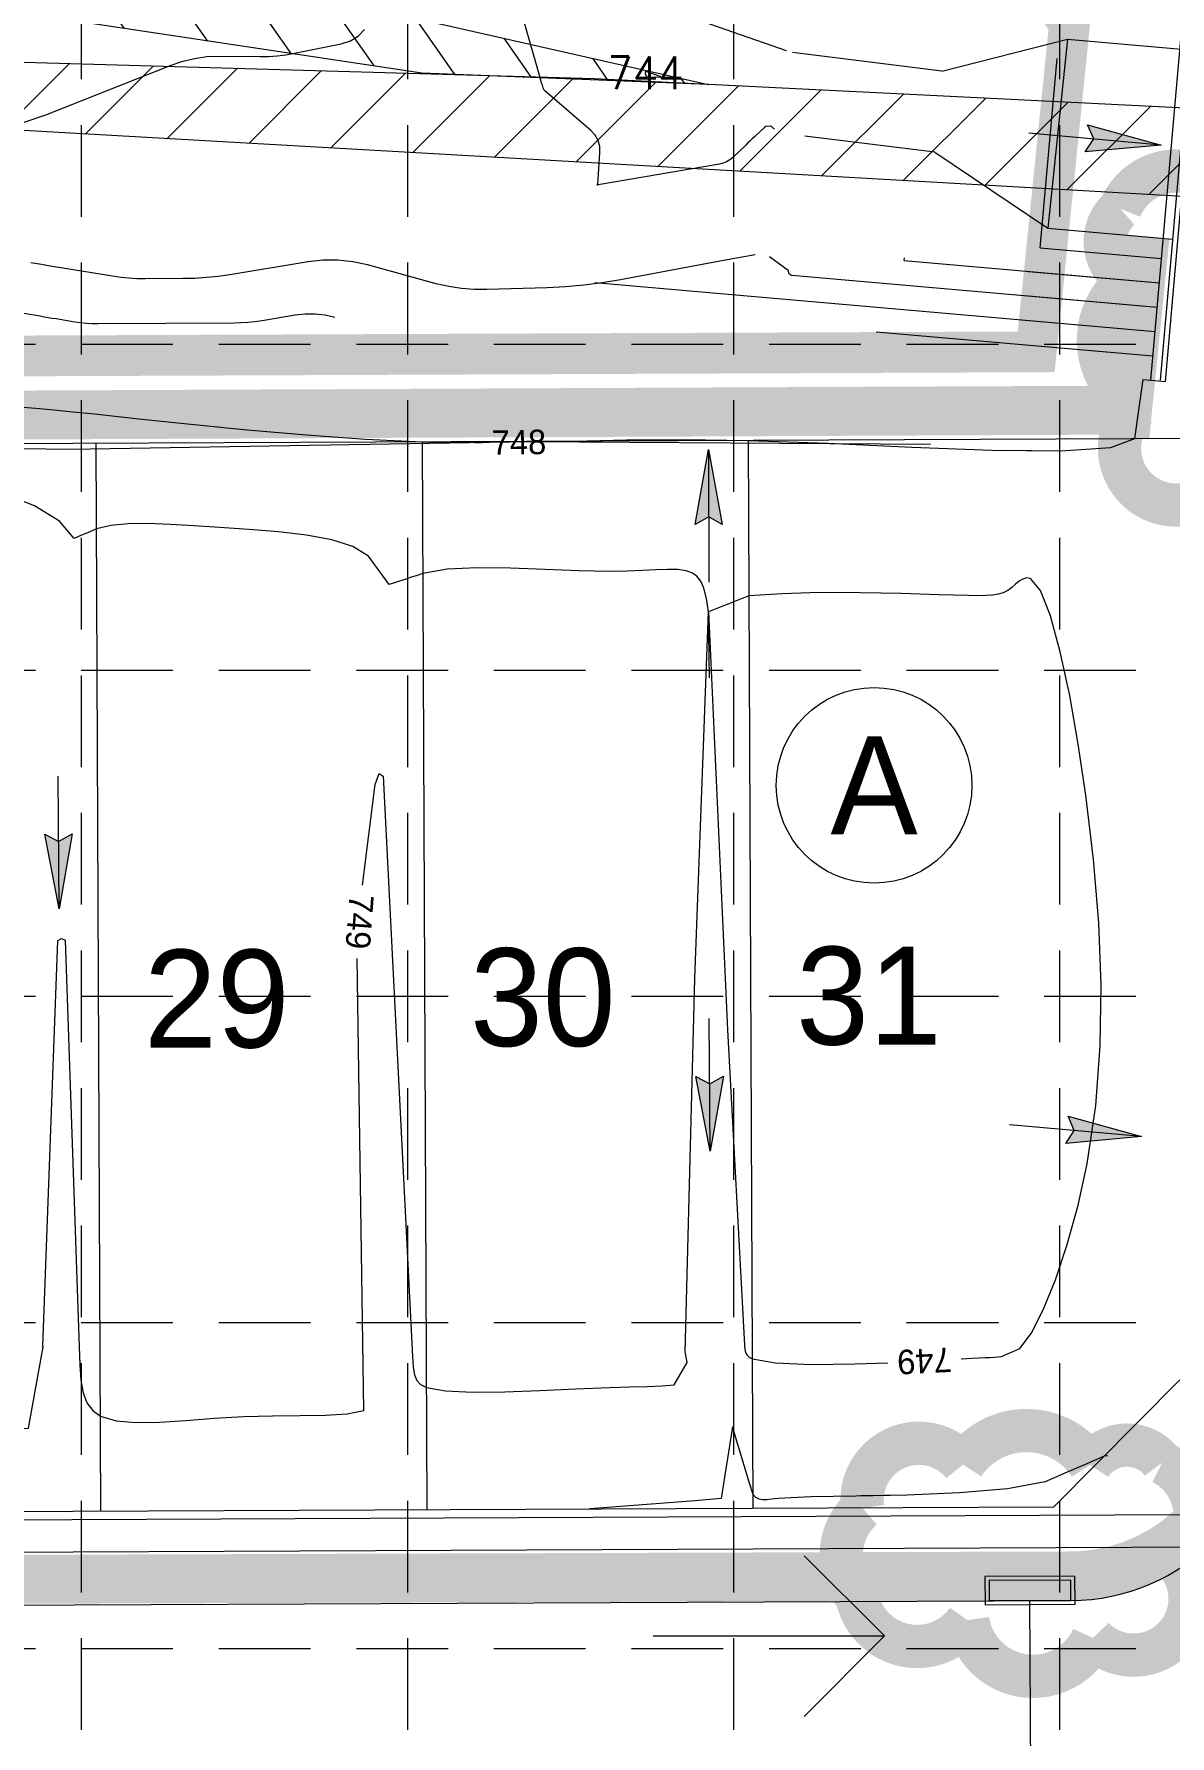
# Model space of a CAD drawing. Header units: feet. Extents: x 46644 to 49208, y 46045 to 47649.
# Drawn here: x 47760 to 47899.4, y 47156.1 to 47364.9 of the extents above; entities that cross this region are included whole.
import ezdxf
from ezdxf.enums import TextEntityAlignment as Align

# ---------------------------------------------------------------- set-up
doc = ezdxf.new("R2010")
doc.units = ezdxf.units.FT
doc.header["$MEASUREMENT"] = 0
doc.linetypes.add('DGN Style 3', pattern=[33.544038, 23.960027, -9.584011])
doc.linetypes.add('HIDDEN', pattern=[0.375, 0.25, -0.125])
doc.layers.get('0').update_dxf_attribs({"color": 1})
for name, color, linetype, lineweight in [('06213 - LEVE 12', 1, 'Continuous', 0), ('EC', 35, 'Continuous', 0), ('LEVE 12', 1, 'Continuous', 0), ('Level 11', 1, 'Continuous', 0), ('Level 13', 1, 'Continuous', 0), ('Level 15', 1, 'Continuous', 0), ('Level 17', 1, 'Continuous', 0), ('Level 30', 1, 'Continuous', 0), ('Level 4', 1, 'Continuous', 0), ('Level 45', 1, 'Continuous', 0), ('Level 52', 1, 'Continuous', 0), ('LIMITS OF DISTURBANCE', 1, 'HIDDEN', 0), ('PC', 35, 'Continuous', 0), ('STORM', 5, 'Continuous', 0), ('WATER', 5, 'Continuous', 0)]:
    doc.layers.add(name, color=color, linetype=linetype, lineweight=lineweight)
for name, color, linetype in [('EROSION BLANKET', 84, 'Continuous'), ('GRID', 254, 'HIDDEN'), ('LEGEND', 7, 'Continuous'), ('SILT FENCE', 200, 'Continuous')]:
    doc.layers.add(name, color=color, linetype=linetype)
doc.styles.add('Style-STANDARD', font='STANDARD.shx')
doc.styles.add('Style-WORKING', font='WORKING.shx')
doc.styles.add('SURVEY', font='surveyor.shx')
doc.linetypes.add('Fence', pattern='A,20,-3,[38,dgnlstyle-lstyle.shx,S=0.024,R=0,X=0,Y=0],-3', length=26)

msp = doc.modelspace()

# ---------------------------------------------------------------- hatches: boundary and pattern name
at = {"layer": 'Level 52', "linetype": 'Continuous', "lineweight": 0}
for points in [[(47888.96, 47350.43), (47890.03, 47352.02), (47889.25, 47353.77), (47898.27, 47351.28)], [(47844.44, 47304.73), (47842.77, 47305.65), (47841.09, 47304.72), (47842.75, 47313.92)], [(47761.34, 47266.75), (47763.02, 47265.84), (47764.69, 47266.78), (47763.09, 47257.57)], [(47841.21, 47237.03), (47842.89, 47236.12), (47844.57, 47237.06), (47842.96, 47227.85)], [(47886.56, 47228.81), (47887.62, 47230.39), (47886.85, 47232.15), (47895.86, 47229.65)]]:
    msp.add_hatch(color=7, dxfattribs=at).paths.add_polyline_path(points)
at = {"layer": 'WATER', "linetype": 'Continuous', "lineweight": 0}
h = msp.add_hatch(dxfattribs=at)
h.set_pattern_fill('ANSI31', color=5, scale=60, style=0)
h.set_pattern_definition([(304.93674, (8482.929, 102637.794), (-6.1483862, -4.29503745), [])])
h.paths.add_polyline_path([(47601.61, 47545.53), (47633.22, 47508.14), (47699.82, 47391.06), (47842.71, 47358.71), (47807.57, 47360.08), (47697.56, 47376.67), (47559.1, 47377.62), (47504.5, 47394), (47469.63, 47407.43), (47441.07, 47437.66), (47430.15, 47480.91), (47449.89, 47533.81), (47475.77, 47566.87), (47486.54, 47574.39), (47543.75, 47563.74), (47594.9, 47549.7)])
h = msp.add_hatch(dxfattribs=at)
h.set_pattern_fill('ANSI31', color=5, scale=60, style=0)
h.paths.add_polyline_path([(47234.61, 47371.47), (47425.77, 47353.38), (47562.81, 47348.2), (47698.75, 47363.16), (47828.73, 47359.45), (47993.61, 47351.28), (48151.81, 47348.08), (48190.09, 47328.51), (48335.49, 47205.78), (48484.84, 47080.17), (48554.66, 46994.05), (48591.31, 46911.7), (48595.79, 46702.83), (48600.27, 46501.42), (48596.32, 46378.19), (48587.52, 46378.92), (48590.06, 46460.95), (48589.78, 46610.28), (48587.74, 46799.14), (48584.14, 46908.25), (48541.99, 46998.67), (48465.41, 47086.02), (48286.37, 47233.69), (48196.42, 47308.7), (48128.4, 47343.27), (47949.02, 47342.24), (47704.87, 47356.11), (47558.16, 47338.14), (47236.72, 47365.35)])

# ---------------------------------------------------------------- linework, layer by layer
at = {"color": 7, "linetype": 'Continuous', "lineweight": 0}
for p, q in [((47854.48, 47178.2), (47864.32, 47168.38)), ((47835.94, 47168.38), (47864.32, 47168.38)), ((47864.32, 47168.38), (47854.49, 47158.52))]:
    msp.add_line(p, q, dxfattribs=at)
at = {"layer": '06213 - LEVE 12', "color": 7, "linetype": 'Continuous', "lineweight": 0}
for p, q in [((47768.22, 47183.7), (47767.64, 47314.7)), ((47808.22, 47183.88), (47807.64, 47314.87)), ((47848.22, 47184.05), (47847.64, 47315.05)), ((47885.12, 47184.22), (47900.55, 47199.79))]:
    msp.add_line(p, q, dxfattribs=at)
at = {"layer": 'EC', "color": 35, "linetype": 'DGN Style 3', "lineweight": 0}
for p, q in [((47821.55, 47361.41), (47819.5, 47368.52)), ((47836.42, 47368.41), (47852.28, 47362.87)), ((47797.68, 47363.69), (47798.81, 47364.05)), ((47798.81, 47364.05), (47799.77, 47364.64)), ((47799.77, 47364.64), (47800.54, 47365.45)), ((47778.24, 47361.57), (47779.71, 47361.91)), ((47779.71, 47361.91), (47781.2, 47362.12)), ((47781.2, 47362.12), (47782.71, 47362.17)), ((47782.71, 47362.17), (47787.71, 47362.12)), ((47787.71, 47362.12), (47788.78, 47362.14)), ((47788.78, 47362.14), (47789.84, 47362.21)), ((47789.84, 47362.21), (47790.9, 47362.34)), ((47790.9, 47362.34), (47791.95, 47362.53)), ((47791.95, 47362.53), (47797.68, 47363.69)), ((47761.45, 47354.99), (47776.81, 47361.08)), ((47776.81, 47361.08), (47778.24, 47361.57)), ((47821.64, 47361.12), (47821.55, 47361.41)), ((47821.72, 47360.84), (47821.64, 47361.12)), ((47821.8, 47360.55), (47821.72, 47360.84)), ((47821.89, 47360.27), (47821.8, 47360.55)), ((47822.27, 47358.93), (47821.89, 47360.27)), ((47835.02, 47360.13), (47835.03, 47360.26)), ((47835.02, 47360.1), (47835.02, 47360.13)), ((47835.02, 47360.07), (47835.02, 47360.1)), ((47835.03, 47360.04), (47835.02, 47360.07)), ((47835.03, 47360.26), (47835.04, 47360.3)), ((47835.03, 47360.01), (47835.03, 47360.04)), ((47835.1, 47359.79), (47835.03, 47360.01)), ((47835.04, 47360.3), (47835.06, 47360.32)), ((47835.06, 47360.32), (47835.08, 47360.32)), ((47835.08, 47360.32), (47835.12, 47360.32)), ((47835.12, 47360.32), (47836.76, 47359.73)), ((47822.29, 47358.86), (47822.27, 47358.93)), ((47822.31, 47358.78), (47822.29, 47358.86)), ((47822.33, 47358.71), (47822.31, 47358.78)), ((47822.36, 47358.63), (47822.33, 47358.71)), ((47822.45, 47358.29), (47822.36, 47358.63)), ((47822.49, 47358.19), (47822.45, 47358.29)), ((47822.54, 47358.1), (47822.49, 47358.19)), ((47822.6, 47358.01), (47822.54, 47358.1)), ((47822.68, 47357.94), (47822.6, 47358.01)), ((47828.29, 47353.06), (47822.68, 47357.94)), ((47835.11, 47359.76), (47835.1, 47359.79)), ((47835.13, 47359.72), (47835.11, 47359.76)), ((47835.15, 47359.69), (47835.13, 47359.72)), ((47835.18, 47359.67), (47835.15, 47359.69)), ((47835.32, 47359.55), (47835.18, 47359.67)), ((47835.33, 47359.53), (47835.32, 47359.55)), ((47835.34, 47359.52), (47835.33, 47359.53)), ((47835.34, 47359.5), (47835.34, 47359.52)), ((47835.34, 47359.49), (47835.34, 47359.5)), ((47835.34, 47359.4), (47835.34, 47359.49)), ((47835.34, 47359.37), (47835.34, 47359.4)), ((47835.35, 47359.36), (47835.34, 47359.37)), ((47835.36, 47359.35), (47835.35, 47359.36)), ((47835.38, 47359.35), (47835.36, 47359.35)), ((47835.8, 47359.42), (47835.38, 47359.35)), ((47835.82, 47359.43), (47835.8, 47359.42)), ((47835.84, 47359.44), (47835.82, 47359.43)), ((47835.85, 47359.45), (47835.84, 47359.44)), ((47835.87, 47359.46), (47835.85, 47359.45)), ((47835.94, 47359.53), (47835.87, 47359.46)), ((47835.97, 47359.55), (47835.94, 47359.53)), ((47835.99, 47359.56), (47835.97, 47359.55)), ((47836.02, 47359.57), (47835.99, 47359.56)), ((47836.05, 47359.58), (47836.02, 47359.57)), ((47836.74, 47359.6), (47836.05, 47359.58)), ((47836.86, 47359.62), (47836.74, 47359.6)), ((47836.76, 47359.73), (47836.87, 47359.68)), ((47836.91, 47359.64), (47836.86, 47359.62)), ((47836.87, 47359.68), (47836.91, 47359.64)), ((47758.81, 47354.08), (47761.45, 47354.99)), ((47849.71, 47353.55), (47849.7, 47353.54)), ((47849.73, 47353.56), (47849.71, 47353.55)), ((47849.74, 47353.56), (47849.73, 47353.56)), ((47849.76, 47353.57), (47849.74, 47353.56)), ((47850.35, 47353.59), (47849.76, 47353.57)), ((47850.4, 47353.59), (47850.35, 47353.59)), ((47850.44, 47353.58), (47850.4, 47353.59)), ((47850.47, 47353.56), (47850.44, 47353.58)), ((47850.5, 47353.53), (47850.47, 47353.56)), ((47828.83, 47352.48), (47828.29, 47353.06)), ((47829.2, 47351.83), (47828.83, 47352.48)), ((47829.4, 47351.11), (47829.2, 47351.83)), ((47847.57, 47351.53), (47847.31, 47351.27)), ((47847.84, 47351.78), (47847.57, 47351.53)), ((47848.11, 47352.04), (47847.84, 47351.78)), ((47848.38, 47352.29), (47848.11, 47352.04)), ((47849.64, 47353.48), (47848.38, 47352.29)), ((47849.65, 47353.49), (47849.64, 47353.49)), ((47849.64, 47353.49), (47849.64, 47353.48)), ((47849.66, 47353.5), (47849.65, 47353.49)), ((47849.67, 47353.51), (47849.66, 47353.5)), ((47849.7, 47353.54), (47849.67, 47353.51)), ((47850.65, 47353.39), (47850.5, 47353.53)), ((47850.69, 47353.34), (47850.65, 47353.39)), ((47850.74, 47353.31), (47850.69, 47353.34)), ((47850.8, 47353.28), (47850.74, 47353.31)), ((47850.86, 47353.26), (47850.8, 47353.28)), ((47829.17, 47346.43), (47829.43, 47350.31)), ((47829.43, 47350.31), (47829.4, 47351.11)), ((47845.35, 47349.47), (47844.97, 47349.23)), ((47845.71, 47349.76), (47845.35, 47349.47)), ((47847.31, 47351.27), (47845.71, 47349.76)), ((47844.1, 47348.95), (47829.2, 47346.39)), ((47844.55, 47349.06), (47844.1, 47348.95)), ((47844.97, 47349.23), (47844.55, 47349.06)), ((47829.07, 47346.38), (47829.05, 47346.38)), ((47829.05, 47346.38), (47829.05, 47346.38)), ((47829.05, 47346.38), (47829.05, 47346.38)), ((47829.05, 47346.38), (47829.07, 47346.38)), ((47829.07, 47346.38), (47829.14, 47346.39)), ((47829.17, 47346.38), (47829.07, 47346.38)), ((47829.14, 47346.39), (47829.15, 47346.4)), ((47829.15, 47346.4), (47829.16, 47346.41)), ((47829.16, 47346.41), (47829.17, 47346.42)), ((47829.17, 47346.42), (47829.17, 47346.43)), ((47829.18, 47346.38), (47829.17, 47346.38)), ((47829.17, 47346.38), (47829.17, 47346.38)), ((47829.19, 47346.38), (47829.18, 47346.38)), ((47829.18, 47346.38), (47829.18, 47346.38)), ((47829.18, 47346.38), (47829.18, 47346.38)), ((47829.2, 47346.39), (47829.19, 47346.39)), ((47829.19, 47346.39), (47829.19, 47346.38)), ((47829.19, 47346.38), (47829.19, 47346.38)), ((47829.2, 47346.39), (47829.2, 47346.39)), ((47793.62, 47336.95), (47784.01, 47335.37)), ((47795.46, 47337.16), (47793.62, 47336.95)), ((47797.29, 47337.16), (47795.46, 47337.16)), ((47799.11, 47336.97), (47797.29, 47337.16)), ((47800.92, 47336.58), (47799.11, 47336.97)), ((47843.92, 47336.98), (47831.95, 47334.75)), ((47845.05, 47337.19), (47843.92, 47336.98)), ((47846.19, 47337.4), (47845.05, 47337.19)), ((47847.32, 47337.6), (47846.19, 47337.4)), ((47848.45, 47337.8), (47847.32, 47337.6)), ((47760.91, 47336.61), (47759.6, 47336.82)), ((47762.22, 47336.39), (47760.91, 47336.61)), ((47763.53, 47336.18), (47762.22, 47336.39)), ((47769.65, 47335.18), (47763.53, 47336.18)), ((47770.64, 47335.04), (47769.65, 47335.18)), ((47771.64, 47334.94), (47770.64, 47335.04)), ((47772.63, 47334.88), (47771.64, 47334.94)), ((47773.63, 47334.86), (47772.63, 47334.88)), ((47778.31, 47334.89), (47773.63, 47334.86)), ((47779.74, 47334.92), (47778.31, 47334.89)), ((47781.17, 47335.01), (47779.74, 47334.92)), ((47782.59, 47335.16), (47781.17, 47335.01)), ((47784.01, 47335.37), (47782.59, 47335.16)), ((47809.34, 47334.27), (47800.92, 47336.58)), ((47810.88, 47333.91), (47809.34, 47334.27)), ((47812.43, 47333.67), (47810.88, 47333.91)), ((47813.99, 47333.55), (47812.43, 47333.67)), ((47815.57, 47333.54), (47813.99, 47333.55)), ((47822.96, 47333.77), (47815.57, 47333.54)), ((47825.22, 47333.89), (47822.96, 47333.77)), ((47827.47, 47334.09), (47825.22, 47333.89)), ((47829.71, 47334.37), (47827.47, 47334.09)), ((47831.95, 47334.75), (47829.71, 47334.37)), ((47760.75, 47330.27), (47756.23, 47331.01)), ((47761.24, 47330.18), (47760.75, 47330.27)), ((47761.73, 47330.1), (47761.24, 47330.18)), ((47762.22, 47330.02), (47761.73, 47330.1)), ((47762.72, 47329.94), (47762.22, 47330.02)), ((47765.01, 47329.57), (47762.72, 47329.94)), ((47765.71, 47329.47), (47765.01, 47329.57)), ((47766.42, 47329.4), (47765.71, 47329.47)), ((47767.12, 47329.36), (47766.42, 47329.4)), ((47767.83, 47329.35), (47767.12, 47329.36)), ((47784.5, 47329.43), (47767.83, 47329.35)), ((47785.37, 47329.45), (47784.5, 47329.43)), ((47786.24, 47329.51), (47785.37, 47329.45)), ((47787.11, 47329.6), (47786.24, 47329.51)), ((47787.98, 47329.72), (47787.11, 47329.6)), ((47792.02, 47330.39), (47787.98, 47329.72)), ((47793.25, 47330.53), (47792.02, 47330.39)), ((47794.48, 47330.53), (47793.25, 47330.53)), ((47795.7, 47330.4), (47794.48, 47330.53)), ((47796.91, 47330.14), (47795.7, 47330.4))]:
    msp.add_line(p, q, dxfattribs=at)
at = {"layer": 'EROSION BLANKET', "linetype": 'Continuous', "lineweight": 0, "const_width": 6}
for points in [[(47908.67, 47315.18), (47908.91, 47198.58, -0.413594), (47888.14, 47175.76, -1.384277)], [(47742.7, 46585.8), (47725.33, 46705.2, 0.408164), (47700.71, 46724.86), (47502.5, 46695.54, 0.402813), (47484.65, 46670.83), (47488.4, 46646.66), (47493.01, 46627.5, -1.233437), (47407.69, 46625.89), (47411.44, 46644.21), (47454.33, 47061.01, 0.408453), (47435.94, 47085.61), (47414.55, 47087.51), (47389.67, 47087.46, -1.038547), (47397.06, 47176.26), (47415.84, 47174.24), (47888.65, 47175.75)]]:
    msp.add_lwpolyline(points, format="xyb", dxfattribs=at)
at = {"layer": 'GRID', "color": 252, "linetype": 'HIDDEN', "lineweight": 0, "ltscale": 45}
for p, q in [((47765.8, 47606.85), (47765.8, 46206.68)), ((47805.8, 47606.85), (47805.8, 46206.68)), ((47845.8, 47606.85), (47845.8, 46206.68)), ((47885.8, 47606.85), (47885.8, 46206.68)), ((46685.8, 47326.85), (49165.8, 47326.85)), ((46685.8, 47286.85), (49165.8, 47286.85)), ((46685.8, 47246.85), (49165.8, 47246.85)), ((46685.8, 47206.85), (49165.8, 47206.85)), ((46685.8, 47166.85), (49165.8, 47166.85))]:
    msp.add_line(p, q, dxfattribs=at)
at = {"layer": 'LEGEND', "color": 170, "ltscale": 100, "const_width": 5.31}
for points in [[(47895.37, 47319.16, 0.520567), (47895.37, 47319.16, 0.765195), (47901.66, 47307.28, 0.417879), (47912.54, 47307.42, 0.6649), (47914.36, 47321.19, 0.744833), (47915.34, 47336.69, 0.975642), (47905.19, 47346.13, 0.520567), (47893.24, 47343.49, 0.520567), (47894.22, 47334.7, 0.540264), (47895.37, 47319.16)], [(47873.98, 47189.41, 0.520567), (47873.98, 47189.41, 0.765195), (47861.65, 47184.06, 0.417879), (47860.95, 47173.21, 0.6649), (47874.53, 47170.32, 0.744833), (47889.91, 47168.14, 0.975642), (47900.11, 47177.53, 0.520567), (47898.4, 47189.64, 0.520567), (47889.56, 47189.35, 0.540264), (47873.98, 47189.41)]]:
    msp.add_lwpolyline(points, format="xyb", close=True, dxfattribs=at)
at = {"layer": 'LEVE 12', "color": 7, "linetype": 'Continuous', "lineweight": 0}
msp.add_line((47391.52, 47182.03), (47885.12, 47184.22), dxfattribs=at)
at = {"layer": 'Level 11', "color": 7, "linetype": 'Continuous', "lineweight": 0}
msp.add_circle((47863.06, 47272.73), 12, dxfattribs=at)
msp.add_circle((47863.06, 47272.73), 12, dxfattribs=at)
at = {"layer": 'Level 13', "color": 7, "linetype": 'Continuous', "lineweight": 0}
msp.add_line((47429.51, 47170.69), (47887.17, 47172.73), dxfattribs=at)
msp.add_arc((47887.06, 47197.73), 25, 270.2544, 0.2544, dxfattribs=at)
at = {"layer": 'Level 15', "color": 7, "linetype": 'Continuous', "lineweight": 0}
for p, q in [((47391.52, 47181.03), (47901.62, 47183.29)), ((47391.54, 47177.03), (47903.96, 47179.3))]:
    msp.add_line(p, q, dxfattribs=at)
at = {"layer": 'Level 17', "color": 7, "linetype": 'Fence', "lineweight": 0, "flags": 128}
msp.add_lwpolyline([(47366.43, 47313.06), (47389.44, 47313.13), (47454.72, 47313.45), (47531.55, 47313.72), (47598.01, 47314.35), (47699.65, 47314.86), (47764.42, 47313.98), (47820.79, 47314.92), (47869.98, 47314.6)], dxfattribs=at)
at = {"layer": 'Level 30', "color": 7, "linetype": 'Continuous', "lineweight": 0}
for p, q in [((47871.37, 47360.35), (47886.77, 47364.28)), ((47886.77, 47364.28), (47884.37, 47341.07)), ((47886.77, 47364.28), (47901.71, 47362.97)), ((47870.5, 47350.39), (47884.37, 47341.07)), ((47884.37, 47341.07), (47899.68, 47339.73))]:
    msp.add_line(p, q, dxfattribs=at)
at = {"layer": 'Level 30', "color": 7, "linetype": 'Continuous', "lineweight": 0, "flags": 128}
for points in [[(47871.37, 47360.35), (47853.03, 47362.64)], [(47870.5, 47350.39), (47854.58, 47352.37)]]:
    msp.add_lwpolyline(points, dxfattribs=at)
at = {"layer": 'Level 4', "color": 7, "linetype": 'Continuous', "lineweight": 0}
msp.add_line((47339.93, 47312.8), (48057.75, 47315.99), dxfattribs=at)
at = {"layer": 'Level 45', "color": 7, "linetype": 'Continuous', "lineweight": 0}
for p, q in [((47898.27, 47351.28), (47882.06, 47352.73)), ((47842.75, 47313.92), (47842.78, 47297.65)), ((47763.09, 47257.57), (47762.95, 47273.84)), ((47842.96, 47227.85), (47842.83, 47244.13)), ((47895.86, 47229.65), (47879.65, 47231.1))]:
    msp.add_line(p, q, dxfattribs=at)
at = {"layer": 'Level 45', "color": 5, "linetype": 'Continuous', "lineweight": 0}
for p, q in [((47887.66, 47175.73), (47876.66, 47175.68)), ((47876.66, 47175.68), (47876.67, 47172.18)), ((47887.16, 47175.23), (47877.16, 47175.18)), ((47877.16, 47175.18), (47877.17, 47172.68)), ((47887.16, 47175.23), (47887.17, 47172.73)), ((47887.66, 47175.73), (47887.67, 47172.23)), ((47887.67, 47172.23), (47876.67, 47172.18)), ((47887.17, 47172.73), (47877.17, 47172.68))]:
    msp.add_line(p, q, dxfattribs=at)
at = {"layer": 'Level 52', "color": 7, "linetype": 'Continuous', "lineweight": 0, "flags": 128}
for points in [[(47888.96, 47350.43), (47890.03, 47352.02), (47889.25, 47353.77), (47898.27, 47351.28)], [(47844.44, 47304.73), (47842.77, 47305.65), (47841.09, 47304.72), (47842.75, 47313.92)], [(47761.34, 47266.75), (47763.02, 47265.84), (47764.69, 47266.78), (47763.09, 47257.57)], [(47841.21, 47237.03), (47842.89, 47236.12), (47844.57, 47237.06), (47842.96, 47227.85)], [(47886.56, 47228.81), (47887.62, 47230.39), (47886.85, 47232.15), (47895.86, 47229.65)]]:
    msp.add_lwpolyline(points, close=True, dxfattribs=at)
at = {"layer": 'LIMITS OF DISTURBANCE', "color": 1, "linetype": 'HIDDEN', "lineweight": 0, "ltscale": 100, "const_width": 5}
msp.add_lwpolyline([(48545.9, 46901.99), (48530.75, 46965.75), (48438.15, 47091.41), (48057.34, 47332.04), (48057.38, 47364.09), (47988.18, 47367.05), (47993.62, 47462), (48019.24, 47548.29), (47922.55, 47572.55), (47894.55, 47389.55), (47873.41, 47386.73), (47887.03, 47366.08), (47882.94, 47325.91), (47684.6, 47325.11)], dxfattribs=at)
at = {"layer": 'PC', "color": 35, "linetype": 'Continuous', "lineweight": 0}
for p, q in [((47883.43, 47338.67), (47885.53, 47361.9)), ((47852.53, 47335.87), (47850.23, 47337.57)), ((47866.73, 47337.12), (47866.77, 47337.44)), ((47866.73, 47337.12), (47898.05, 47334.38)), ((47883.43, 47338.67), (47898.31, 47337.36)), ((47852.98, 47335.31), (47897.78, 47331.39)), ((47881.96, 47335.78), (47898.05, 47334.38)), ((47828.8, 47334.41), (47897.52, 47328.4)), ((47881.56, 47332.81), (47897.78, 47331.39)), ((47881.15, 47329.83), (47897.52, 47328.4)), ((47863.32, 47328.38), (47897.26, 47325.41)), ((47880.74, 47326.86), (47897.26, 47325.41)), ((47895.04, 47315.26), (47896.07, 47322.5)), ((47895.04, 47315.26), (47896.07, 47322.5)), ((47896.07, 47322.5), (47897, 47322.42)), ((47896.07, 47322.5), (47897, 47322.42))]:
    msp.add_line(p, q, dxfattribs=at)
at = {"layer": 'PC', "color": 35, "linetype": 'Continuous', "lineweight": 0, "flags": 128}
for points in [[(47754.71, 47319.39), (47755.94, 47319.33), (47758.11, 47319.18), (47760.23, 47319.01), (47762.42, 47318.81), (47764.77, 47318.57), (47767.42, 47318.29), (47772.87, 47317.7), (47779.22, 47317.03), (47786.17, 47316.35), (47793.43, 47315.72), (47800.68, 47315.2), (47807.64, 47314.88), (47814.05, 47314.77), (47814.99, 47314.78)], [(47823.99, 47314.92), (47826.28, 47314.97), (47832.7, 47315.11), (47839.72, 47315.16), (47847.64, 47315.05), (47857.41, 47314.69), (47867.67, 47314.23), (47877.5, 47313.86), (47885.95, 47313.78), (47892.11, 47314.18), (47895.04, 47315.26), (47895.04, 47315.27)], [(47878.97, 47313.85), (47885.95, 47313.78), (47892.11, 47314.18), (47895.04, 47315.26), (47895.04, 47315.27)], [(47842.86, 47285.9), (47842.73, 47294.03), (47842.5, 47295.67), (47842.19, 47296.9), (47841.79, 47297.79), (47841.3, 47298.41), (47840.71, 47298.8), (47840.02, 47299.04), (47838.97, 47299.19), (47837.72, 47299.22), (47836.28, 47299.17), (47834.63, 47299.09), (47832.75, 47299), (47830.64, 47298.95), (47826.85, 47299.03), (47822.7, 47299.2), (47818.46, 47299.36), (47814.37, 47299.41), (47810.7, 47299.23), (47807.71, 47298.72), (47807.02, 47298.49), (47806.32, 47298.27), (47805.63, 47298.04), (47804.24, 47297.58), (47803.55, 47297.36), (47801.03, 47300.85), (47799.11, 47302.01), (47796.52, 47302.85), (47793.41, 47303.43), (47789.98, 47303.83), (47786.37, 47304.12), (47782.75, 47304.35), (47779.63, 47304.56), (47776.69, 47304.74), (47773.98, 47304.84), (47771.54, 47304.82), (47769.43, 47304.62), (47767.68, 47304.2), (47767.22, 47304), (47766.76, 47303.8), (47765.84, 47303.41), (47765.37, 47303.21), (47764.91, 47303.02), (47763.13, 47305.13), (47760.08, 47307), (47755.3, 47308.85)], [(47873.73, 47202.36), (47875.04, 47202.44), (47875.95, 47202.49), (47876.7, 47202.53), (47877.31, 47202.56), (47877.82, 47202.59), (47878.26, 47202.62), (47878.67, 47202.65), (47879.05, 47202.81), (47879.42, 47202.98), (47880.18, 47203.31), (47880.55, 47203.47), (47880.93, 47203.64), (47882.31, 47205.5), (47883.79, 47208.37), (47885.3, 47212.07), (47886.76, 47216.42), (47888.08, 47221.23), (47889.19, 47226.32), (47890.25, 47233.46), (47890.8, 47240.77), (47890.91, 47248.24), (47890.62, 47255.86), (47889.98, 47263.63), (47889.03, 47271.52), (47888.1, 47277.77), (47887.05, 47283.75), (47885.9, 47289.11), (47884.7, 47293.52), (47883.46, 47296.64), (47882.23, 47298.11), (47882.22, 47298.11), (47882.22, 47298.12), (47882.21, 47298.12), (47882.21, 47298.12), (47882.21, 47298.12), (47882.2, 47298.12), (47881.76, 47298.18), (47881.32, 47298.04), (47880.87, 47297.76), (47880.41, 47297.4), (47879.94, 47297.01), (47879.45, 47296.65), (47878.89, 47296.36), (47878.27, 47296.17), (47877.57, 47296.05), (47876.75, 47296), (47875.79, 47295.99), (47874.65, 47296.01), (47870.96, 47296.12), (47866.39, 47296.26), (47861.39, 47296.36), (47856.38, 47296.38), (47851.79, 47296.24), (47847.72, 47295.96), (47846.89, 47295.64), (47846.06, 47295.32), (47845.23, 47295), (47844.39, 47294.67), (47843.56, 47294.35), (47842.73, 47294.03)], [(47873.73, 47202.36), (47875.04, 47202.44), (47875.95, 47202.49), (47876.7, 47202.53), (47877.31, 47202.56), (47877.82, 47202.59), (47878.26, 47202.62), (47878.67, 47202.65), (47879.05, 47202.81), (47879.42, 47202.98), (47880.18, 47203.31), (47880.55, 47203.47), (47880.93, 47203.64), (47882.31, 47205.5), (47883.79, 47208.37), (47885.3, 47212.07), (47886.76, 47216.42), (47888.08, 47221.23), (47889.19, 47226.32), (47890.25, 47233.46), (47890.8, 47240.77), (47890.91, 47248.24), (47890.62, 47255.86), (47889.98, 47263.63), (47889.03, 47271.52), (47888.1, 47277.77), (47887.05, 47283.75), (47885.9, 47289.11), (47884.7, 47293.52), (47883.46, 47296.64), (47882.23, 47298.11), (47882.22, 47298.11), (47882.22, 47298.12), (47882.21, 47298.12), (47882.21, 47298.12), (47882.21, 47298.12), (47882.2, 47298.12), (47881.76, 47298.18), (47881.32, 47298.04), (47880.87, 47297.76), (47880.41, 47297.4), (47879.94, 47297.01), (47879.45, 47296.65), (47878.89, 47296.36), (47878.27, 47296.17), (47877.57, 47296.05), (47876.75, 47296), (47876.53, 47295.99)], [(47839.88, 47203.18), (47841.06, 47249.02), (47842.73, 47294.03), (47845.07, 47242.73), (47847.15, 47204.04), (47847.19, 47203.53), (47847.29, 47203.14), (47847.47, 47202.83), (47847.74, 47202.58), (47848.14, 47202.39), (47850.98, 47201.87), (47855.39, 47201.69), (47860.68, 47201.75), (47864.74, 47201.9)], [(47800.31, 47260.47), (47801.84, 47272.83), (47802.34, 47274.17), (47802.82, 47273.85), (47806.43, 47202.67), (47806.5, 47201.37), (47806.66, 47200.41), (47806.95, 47199.71), (47807.43, 47199.22), (47808.15, 47198.88), (47810.5, 47198.44), (47813.81, 47198.28), (47817.76, 47198.32), (47822.07, 47198.49), (47826.45, 47198.7), (47830.58, 47198.87), (47833.02, 47198.94), (47835.2, 47198.99), (47837.05, 47199.06), (47838.55, 47199.18), (47840.14, 47201.94), (47839.91, 47203.04), (47839.88, 47203.18)], [(47761.16, 47203.73), (47761.1, 47203.99), (47762.91, 47253.68), (47763.36, 47253.95), (47763.81, 47253.72), (47765.56, 47203.86), (47765.61, 47201.63), (47765.75, 47199.75), (47766.03, 47198.21), (47766.5, 47196.99), (47767.2, 47196.05), (47768.17, 47195.36), (47770.07, 47194.79), (47772.51, 47194.57), (47775.4, 47194.62), (47778.63, 47194.83), (47782.11, 47195.09), (47785.73, 47195.29), (47789.24, 47195.38), (47792.64, 47195.41), (47795.75, 47195.47), (47798.41, 47195.65), (47800.46, 47196.03), (47799.65, 47251.49)], [(47684.1, 47214.04), (47684.1, 47213.59), (47688.19, 47190.01), (47689.31, 47189.42), (47690.62, 47189.18), (47692.15, 47189.18), (47708.05, 47190.19), (47713.13, 47190.31), (47718.62, 47195.06), (47720.02, 47200.65), (47720.85, 47211.31), (47722.23, 47241.5), (47722.95, 47243.5), (47723.52, 47241.41), (47723.94, 47235.99), (47727.16, 47194.22), (47728.18, 47193.52), (47729.79, 47193.04), (47743.3, 47193.44), (47747.3, 47193.47), (47759.31, 47193.87), (47761.13, 47203.86)], [(47863.66, 47201.86), (47864.74, 47201.9)], [(47891.74, 47190.47), (47891.29, 47190.44), (47888.87, 47189.39), (47886.46, 47188.34), (47884.04, 47187.29), (47879.41, 47186.43), (47873.54, 47185.93), (47867.1, 47185.67), (47860.8, 47185.55), (47855.29, 47185.44), (47851.27, 47185.24), (47850.51, 47185.16), (47849.89, 47185.1), (47849.38, 47185.1), (47848.94, 47185.17), (47848.56, 47185.37), (47848.21, 47185.72), (47847.79, 47187.11), (47845.67, 47194.04), (47844.29, 47185.23), (47841.07, 47184.97), (47837.86, 47184.72), (47831.43, 47184.22), (47828.22, 47183.96), (47828.16, 47183.96)], [(47891.74, 47190.47), (47891.29, 47190.44), (47888.87, 47189.39), (47886.46, 47188.34), (47884.04, 47187.29), (47879.41, 47186.43), (47873.54, 47185.93), (47867.1, 47185.67), (47861.43, 47185.56)]]:
    msp.add_lwpolyline(points, dxfattribs=at)
at = {"layer": 'PC', "color": 35, "linetype": 'Continuous', "lineweight": 0}
msp.add_arc((47853.02, 47335.81), 0.5, 172.9107, 264.997, dxfattribs=at)
at = {"layer": 'SILT FENCE', "linetype": 'Continuous', "lineweight": 0, "const_width": 6}
for points in [[(47896.3, 47340.06), (47893.82, 47315.48)], [(47891.51, 47318.75), (47337.3, 47316.29)]]:
    msp.add_lwpolyline(points, dxfattribs=at)
at = {"layer": 'STORM', "color": 5, "linetype": 'Continuous', "lineweight": 0}
for p, q in [((47897, 47322.42), (47902.07, 47380.28)), ((47903.22, 47380.18), (47898.16, 47322.42)), ((47898.82, 47322.26), (47903.89, 47380.12)), ((47897, 47322.42), (47898.82, 47322.26)), ((47882.27, 47151.2), (47882.17, 47172.7))]:
    msp.add_line(p, q, dxfattribs=at)
at = {"layer": 'WATER', "color": 5, "linetype": 'Continuous', "lineweight": 0}
msp.add_lwpolyline([(47601.61, 47545.53), (47633.22, 47508.14), (47699.82, 47391.06), (47842.71, 47358.71), (47807.57, 47360.08), (47697.56, 47376.67), (47559.1, 47377.62), (47504.5, 47394), (47469.63, 47407.43), (47441.07, 47437.66), (47430.15, 47480.91), (47449.89, 47533.81), (47475.77, 47566.87), (47486.54, 47574.39), (47543.75, 47563.74), (47594.9, 47549.7)], close=True, dxfattribs=at)
msp.add_lwpolyline([(47698.75, 47363.16), (47828.73, 47359.45), (47993.61, 47351.28), (48151.81, 47348.08), (48190.09, 47328.51), (48335.49, 47205.78), (48484.84, 47080.17), (48554.66, 46994.05), (48591.31, 46911.7), (48595.79, 46702.83), (48600.27, 46501.42), (48596.32, 46378.19), (48587.52, 46378.92), (48590.06, 46460.95), (48589.78, 46610.28), (48587.74, 46799.14), (48584.14, 46908.25), (48541.99, 46998.67), (48465.41, 47086.02), (48286.37, 47233.69), (48196.42, 47308.7), (48128.4, 47343.27), (47949.02, 47342.24), (47704.87, 47356.11)], dxfattribs=at)

# ---------------------------------------------------------------- texts
at = {"layer": 'EC', "color": 35, "linetype": 'DGN Style 3', "lineweight": 0, "style": 'Style-STANDARD'}
msp.add_text('744', height=4, dxfattribs=at).set_placement((47835.02, 47360.13), align=Align.MIDDLE_CENTER)
at = {"layer": 'Level 11', "color": 7, "linetype": 'Continuous', "lineweight": 0, "char_height": 12, "attachment_point": 5, "line_spacing_factor": 0.722892, "style": 'SURVEY'}
for s, insert in [('\\FENGINEERING.shx;A', (47863.06, 47272.73)), ('\\FENGINEERING.shx;A', (47863.06, 47272.73)), ('\\FENGINEERING.shx;29', (47782.42, 47246.48)), ('\\FENGINEERING.shx;29', (47782.42, 47246.48)), ('\\FENGINEERING.shx;30', (47822.42, 47246.66)), ('\\FENGINEERING.shx;30', (47822.42, 47246.66)), ('\\FENGINEERING.shx;31', (47862.42, 47246.84)), ('\\FENGINEERING.shx;31', (47862.42, 47246.84))]:
    msp.add_mtext(s, dxfattribs=dict(at, insert=insert))
at = {"layer": 'PC', "color": 35, "linetype": 'Continuous', "lineweight": 0, "style": 'Style-WORKING'}
for s, rotation, p in [('748', 0.8825, (47819.49, 47314.82)), ('749', 265.7723, (47799.95, 47255.98)), ('749', 182.9424, (47869.24, 47202.11)), ('749', 182.9424, (47869.24, 47202.11))]:
    msp.add_text(s, height=3, rotation=rotation, dxfattribs=at).set_placement(p, align=Align.MIDDLE_CENTER)

doc.saveas('drawing.dxf')
